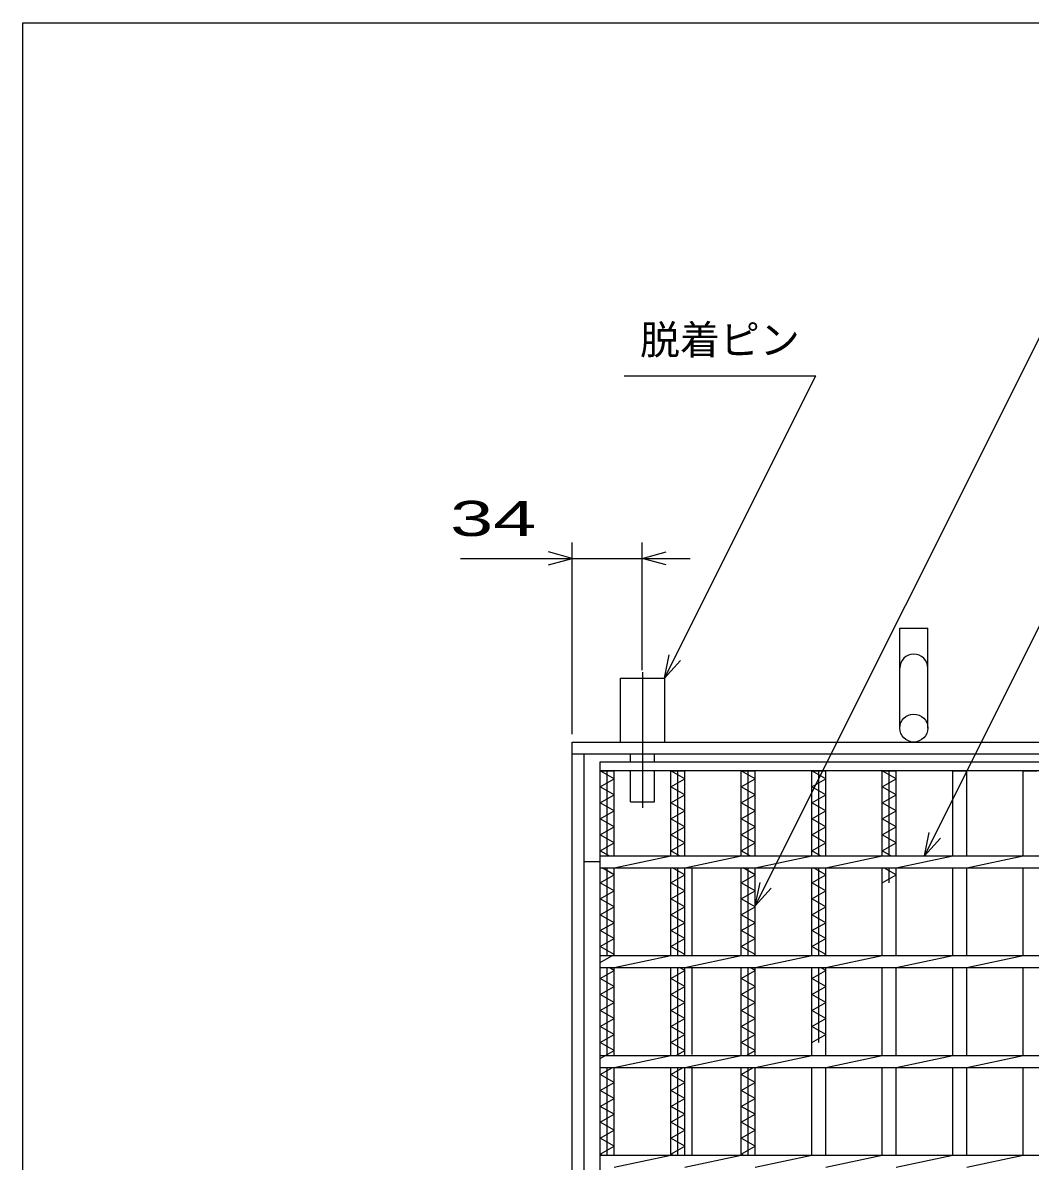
# Model space of a CAD drawing. Units: millimetres, scale not verified. Extents: x -1456 to 1389, y -1026 to 839.
# Drawn here: x -1379 to -875, y 268 to 839 of the extents above; entities that cross this region are included whole.
import ezdxf
from ezdxf.enums import TextEntityAlignment as Align

# ---------------------------------------------------------------- set-up
doc = ezdxf.new("R2010")
doc.units = ezdxf.units.MM
doc.header["$LTSCALE"] = 8
doc.linetypes.add('LONG_DASHED_DOTTED', pattern=[15.25, 12, -1.5, 0.25, -1.5])
for name, color, linetype, lineweight in [('0_2', 150, 'Continuous', 25), ('16', 3, 'Continuous', 25), ('19', 6, 'Continuous', 25), ('22', 4, 'Continuous', 25)]:
    doc.layers.add(name, color=color, linetype=linetype, lineweight=lineweight)
doc.styles.add('ベクトル', font='')
doc.styles.get('ベクトル').set_extended_font_data('ベクトル')

msp = doc.modelspace()

# ---------------------------------------------------------------- linework, layer by layer
at = {"layer": '0_2'}
for p, q in [((-1379.2, -921.2), (-1379.2, 838.8)), ((-1379.2, 838.8), (1388.8, 838.8))]:
    msp.add_line(p, q, dxfattribs=at)
at = {"layer": '16'}
for p, q in [((-1090, 468.5), (-377, 468.5)), ((-1090, 464), (-1090, 468.5)), ((-377, 464), (-1090, 464)), ((-1090, -227), (-1090, 464)), ((-1090, 464), (-1083, 464)), ((-1083, 460), (-1090, 464)), ((-1086.5, 421.5), (-1086.5, 464)), ((-1083, 421.5), (-1083, 464)), ((-1054.7, 421.5), (-1054.7, 464)), ((-1054.7, 464), (-1047.7, 464)), ((-1047.7, 460), (-1054.7, 464)), ((-1051.2, 421.5), (-1051.2, 464)), ((-1047.7, 421.5), (-1047.7, 464)), ((-1019.4, 421.5), (-1019.4, 464)), ((-1019.4, 464), (-1012.4, 464)), ((-1012.4, 460), (-1019.4, 464)), ((-1015.9, 421.5), (-1015.9, 464)), ((-1012.4, 421.5), (-1012.4, 464)), ((-984.1, 421.5), (-984.1, 464)), ((-984.1, 464), (-977.1, 464)), ((-977.1, 460), (-984.1, 464)), ((-980.6, 421.5), (-980.6, 464)), ((-977.1, 421.5), (-977.1, 464)), ((-948.8, 421.5), (-948.8, 464)), ((-948.8, 464), (-941.8, 464)), ((-941.8, 460), (-948.8, 464)), ((-945.3, 421.5), (-945.3, 464)), ((-941.8, 421.5), (-941.8, 464)), ((-913.5, 421.5), (-913.5, 464)), ((-913.5, 464), (-906.5, 464)), ((-906.5, 421.5), (-906.5, 464)), ((-878.2, 421.5), (-878.2, 464)), ((-878.2, 464), (-871.2, 464)), ((-1090, 456), (-1083, 460)), ((-1054.7, 456), (-1047.7, 460)), ((-1019.4, 456), (-1012.4, 460)), ((-984.1, 456), (-977.1, 460)), ((-948.8, 456), (-941.8, 460)), ((-1083, 452), (-1090, 456)), ((-1090, 448), (-1083, 452)), ((-1047.7, 452), (-1054.7, 456)), ((-1054.7, 448), (-1047.7, 452)), ((-1012.4, 452), (-1019.4, 456)), ((-1019.4, 448), (-1012.4, 452)), ((-977.1, 452), (-984.1, 456)), ((-984.1, 448), (-977.1, 452)), ((-941.8, 452), (-948.8, 456)), ((-948.8, 448), (-941.8, 452)), ((-1083, 444), (-1090, 448)), ((-1047.7, 444), (-1054.7, 448)), ((-1012.4, 444), (-1019.4, 448)), ((-977.1, 444), (-984.1, 448)), ((-941.8, 444), (-948.8, 448)), ((-1090, 440), (-1083, 444)), ((-1083, 436), (-1090, 440)), ((-1054.7, 440), (-1047.7, 444)), ((-1047.7, 436), (-1054.7, 440)), ((-1019.4, 440), (-1012.4, 444)), ((-1012.4, 436), (-1019.4, 440)), ((-984.1, 440), (-977.1, 444)), ((-977.1, 436), (-984.1, 440)), ((-948.8, 440), (-941.8, 444)), ((-941.8, 436), (-948.8, 440)), ((-1090, 432), (-1083, 436)), ((-1054.7, 432), (-1047.7, 436)), ((-1019.4, 432), (-1012.4, 436)), ((-984.1, 432), (-977.1, 436)), ((-948.8, 432), (-941.8, 436)), ((-1083, 428), (-1090, 432)), ((-1090, 424), (-1083, 428)), ((-1047.7, 428), (-1054.7, 432)), ((-1054.7, 424), (-1047.7, 428)), ((-1012.4, 428), (-1019.4, 432)), ((-1019.4, 424), (-1012.4, 428)), ((-977.1, 428), (-984.1, 432)), ((-984.1, 424), (-977.1, 428)), ((-941.8, 428), (-948.8, 432)), ((-948.8, 424), (-941.8, 428)), ((-1085.625, 421.5), (-1090, 424)), ((-1050.325, 421.5), (-1054.7, 424)), ((-1015.025, 421.5), (-1019.4, 424)), ((-979.725, 421.5), (-984.1, 424)), ((-944.425, 421.5), (-948.8, 424)), ((-1090, 421.5), (-377, 421.5)), ((-1090, 415.5), (-1090, 421.5)), ((-1083, 415.5), (-1054.7, 421.5)), ((-1047.7, 415.5), (-1019.4, 421.5)), ((-1012.4, 415.5), (-984.1, 421.5)), ((-977.1, 415.5), (-948.8, 421.5)), ((-941.8, 415.5), (-913.5, 421.5)), ((-906.5, 415.5), (-878.2, 421.5)), ((-1090, 415.5), (-377, 415.5)), ((-1090, 408), (-1083, 412)), ((-1083, 412), (-1089.125, 415.5)), ((-1086.5, 371.5), (-1086.5, 415.5)), ((-1083, 371.5), (-1083, 415.5)), ((-1054.7, 371.5), (-1054.7, 415.5)), ((-1054.7, 408), (-1047.7, 412)), ((-1047.7, 412), (-1053.825, 415.5)), ((-1051.2, 371.5), (-1051.2, 415.5)), ((-1047.7, 371.5), (-1047.7, 415.5)), ((-1019.4, 371.5), (-1019.4, 415.5)), ((-1019.4, 408), (-1012.4, 412)), ((-1012.4, 412), (-1018.525, 415.5)), ((-1015.9, 371.5), (-1015.9, 415.5)), ((-1012.4, 371.5), (-1012.4, 415.5)), ((-984.1, 371.5), (-984.1, 415.5)), ((-984.1, 408), (-977.1, 412)), ((-977.1, 412), (-983.225, 415.5)), ((-980.6, 371.5), (-980.6, 415.5)), ((-977.1, 371.5), (-977.1, 415.5)), ((-948.8, 371.5), (-948.8, 415.5)), ((-948.8, 408), (-941.8, 412)), ((-941.8, 412), (-947.925, 415.5)), ((-945.3, 408), (-945.3, 415.5)), ((-941.8, 371.5), (-941.8, 415.5)), ((-913.5, 371.5), (-913.5, 415.5)), ((-906.5, 371.5), (-906.5, 415.5)), ((-878.2, 371.5), (-878.2, 415.5)), ((-1083, 404), (-1090, 408)), ((-1047.7, 404), (-1054.7, 408)), ((-1012.4, 404), (-1019.4, 408)), ((-977.1, 404), (-984.1, 408)), ((-1090, 400), (-1083, 404)), ((-1083, 396), (-1090, 400)), ((-1054.7, 400), (-1047.7, 404)), ((-1047.7, 396), (-1054.7, 400)), ((-1019.4, 400), (-1012.4, 404)), ((-1012.4, 396), (-1019.4, 400)), ((-984.1, 400), (-977.1, 404)), ((-977.1, 396), (-984.1, 400)), ((-1090, 392), (-1083, 396)), ((-1054.7, 392), (-1047.7, 396)), ((-1019.4, 392), (-1012.4, 396)), ((-984.1, 392), (-977.1, 396)), ((-1083, 388), (-1090, 392)), ((-1090, 384), (-1083, 388)), ((-1047.7, 388), (-1054.7, 392)), ((-1054.7, 384), (-1047.7, 388)), ((-1012.4, 388), (-1019.4, 392)), ((-1019.4, 384), (-1012.4, 388)), ((-977.1, 388), (-984.1, 392)), ((-984.1, 384), (-977.1, 388)), ((-1083, 380), (-1090, 384)), ((-1047.7, 380), (-1054.7, 384)), ((-1012.4, 380), (-1019.4, 384)), ((-977.1, 380), (-984.1, 384)), ((-1090, 376), (-1083, 380)), ((-1054.7, 376), (-1047.7, 380)), ((-1019.4, 376), (-1012.4, 380)), ((-984.1, 376), (-977.1, 380)), ((-1083, 372), (-1090, 376)), ((-1090, 368), (-1083, 372)), ((-1090, 371.5), (-377, 371.5)), ((-1090, 365.5), (-1090, 371.5)), ((-1083, 365.5), (-1054.7, 371.5)), ((-1047.7, 372), (-1054.7, 376)), ((-1048.575, 371.5), (-1047.7, 372)), ((-1047.7, 365.5), (-1019.4, 371.5)), ((-1012.4, 372), (-1019.4, 376)), ((-1013.275, 371.5), (-1012.4, 372)), ((-1012.4, 365.5), (-984.1, 371.5)), ((-977.1, 372), (-984.1, 376)), ((-977.975, 371.5), (-977.1, 372)), ((-977.1, 365.5), (-948.8, 371.5)), ((-941.8, 365.5), (-913.5, 371.5)), ((-906.5, 365.5), (-878.2, 371.5)), ((-1090, 365.5), (-377, 365.5)), ((-1086.5, 321.5), (-1086.5, 365.5)), ((-1083, 364), (-1085.625, 365.5)), ((-1083, 321.5), (-1083, 365.5)), ((-1054.7, 321.5), (-1054.7, 365.5)), ((-1051.2, 321.5), (-1051.2, 365.5)), ((-1047.7, 364), (-1050.325, 365.5)), ((-1047.7, 321.5), (-1047.7, 365.5)), ((-1019.4, 321.5), (-1019.4, 365.5)), ((-1015.9, 321.5), (-1015.9, 365.5)), ((-1012.4, 364), (-1015.025, 365.5)), ((-1012.4, 321.5), (-1012.4, 365.5)), ((-984.1, 321.5), (-984.1, 365.5)), ((-980.6, 328), (-980.6, 365.5)), ((-977.1, 364), (-979.725, 365.5)), ((-977.1, 321.5), (-977.1, 365.5)), ((-948.8, 321.5), (-948.8, 365.5)), ((-941.8, 321.5), (-941.8, 365.5)), ((-913.5, 321.5), (-913.5, 365.5)), ((-906.5, 321.5), (-906.5, 365.5)), ((-878.2, 321.5), (-878.2, 365.5)), ((-1090, 360), (-1083, 364)), ((-1083, 356), (-1090, 360)), ((-1054.7, 360), (-1047.7, 364)), ((-1047.7, 356), (-1054.7, 360)), ((-1019.4, 360), (-1012.4, 364)), ((-1012.4, 356), (-1019.4, 360)), ((-984.1, 360), (-977.1, 364)), ((-977.1, 356), (-984.1, 360)), ((-1090, 352), (-1083, 356)), ((-1054.7, 352), (-1047.7, 356)), ((-1019.4, 352), (-1012.4, 356)), ((-984.1, 352), (-977.1, 356)), ((-1083, 348), (-1090, 352)), ((-1090, 344), (-1083, 348)), ((-1047.7, 348), (-1054.7, 352)), ((-1054.7, 344), (-1047.7, 348)), ((-1012.4, 348), (-1019.4, 352)), ((-1019.4, 344), (-1012.4, 348)), ((-977.1, 348), (-984.1, 352)), ((-984.1, 344), (-977.1, 348)), ((-1083, 340), (-1090, 344)), ((-1047.7, 340), (-1054.7, 344)), ((-1012.4, 340), (-1019.4, 344)), ((-977.1, 340), (-984.1, 344)), ((-1090, 336), (-1083, 340)), ((-1054.7, 336), (-1047.7, 340)), ((-1019.4, 336), (-1012.4, 340)), ((-984.1, 336), (-977.1, 340)), ((-1083, 332), (-1090, 336)), ((-1090, 328), (-1083, 332)), ((-1047.7, 332), (-1054.7, 336)), ((-1054.7, 328), (-1047.7, 332)), ((-1012.4, 332), (-1019.4, 336)), ((-1019.4, 328), (-1012.4, 332)), ((-977.1, 332), (-984.1, 336)), ((-984.1, 328), (-977.1, 332)), ((-1083, 324), (-1090, 328)), ((-1047.7, 324), (-1054.7, 328)), ((-1012.4, 324), (-1019.4, 328)), ((-1090, 320), (-1083, 324)), ((-1090, 321.5), (-377, 321.5)), ((-1090, 315.5), (-1090, 321.5)), ((-1083, 315.5), (-1054.7, 321.5)), ((-1052.075, 321.5), (-1047.7, 324)), ((-1047.7, 315.5), (-1019.4, 321.5)), ((-1016.775, 321.5), (-1012.4, 324)), ((-1012.4, 315.5), (-984.1, 321.5)), ((-977.1, 315.5), (-948.8, 321.5)), ((-941.8, 315.5), (-913.5, 321.5)), ((-906.5, 315.5), (-878.2, 321.5)), ((-1090, 315.5), (-377, 315.5)), ((-1090, 312), (-1083.875, 315.5)), ((-1086.5, 271.5), (-1086.5, 315.5)), ((-1083, 271.5), (-1083, 315.5)), ((-1054.7, 271.5), (-1054.7, 315.5)), ((-1054.7, 312), (-1048.575, 315.5)), ((-1051.2, 271.5), (-1051.2, 315.5)), ((-1047.7, 271.5), (-1047.7, 315.5)), ((-1019.4, 271.5), (-1019.4, 315.5)), ((-1019.4, 312), (-1013.275, 315.5)), ((-1015.9, 271.5), (-1015.9, 315.5)), ((-1012.4, 271.5), (-1012.4, 315.5)), ((-984.1, 271.5), (-984.1, 315.5)), ((-977.1, 271.5), (-977.1, 315.5)), ((-948.8, 271.5), (-948.8, 315.5)), ((-941.8, 271.5), (-941.8, 315.5)), ((-913.5, 271.5), (-913.5, 315.5)), ((-906.5, 271.5), (-906.5, 315.5)), ((-878.2, 271.5), (-878.2, 315.5)), ((-1083, 308), (-1090, 312)), ((-1090, 304), (-1083, 308)), ((-1047.7, 308), (-1054.7, 312)), ((-1054.7, 304), (-1047.7, 308)), ((-1012.4, 308), (-1019.4, 312)), ((-1019.4, 304), (-1012.4, 308)), ((-1083, 300), (-1090, 304)), ((-1047.7, 300), (-1054.7, 304)), ((-1012.4, 300), (-1019.4, 304)), ((-1090, 296), (-1083, 300)), ((-1054.7, 296), (-1047.7, 300)), ((-1019.4, 296), (-1012.4, 300)), ((-1083, 292), (-1090, 296)), ((-1090, 288), (-1083, 292)), ((-1047.7, 292), (-1054.7, 296)), ((-1054.7, 288), (-1047.7, 292)), ((-1012.4, 292), (-1019.4, 296)), ((-1019.4, 288), (-1012.4, 292)), ((-1083, 284), (-1090, 288)), ((-1047.7, 284), (-1054.7, 288)), ((-1012.4, 284), (-1019.4, 288)), ((-1090, 280), (-1083, 284)), ((-1083, 276), (-1090, 280)), ((-1054.7, 280), (-1047.7, 284)), ((-1047.7, 276), (-1054.7, 280)), ((-1019.4, 280), (-1012.4, 284)), ((-1012.4, 276), (-1019.4, 280)), ((-1090, 272), (-1083, 276)), ((-1054.7, 272), (-1047.7, 276)), ((-1019.4, 272), (-1012.4, 276)), ((-1089.125, 271.5), (-1090, 272)), ((-1090, 271.5), (-377, 271.5)), ((-1090, 265.5), (-1090, 271.5)), ((-1083, 265.5), (-1054.7, 271.5)), ((-1053.825, 271.5), (-1054.7, 272)), ((-1047.7, 265.5), (-1019.4, 271.5)), ((-1018.525, 271.5), (-1019.4, 272)), ((-1012.4, 265.5), (-984.1, 271.5)), ((-977.1, 265.5), (-948.8, 271.5)), ((-941.8, 265.5), (-913.5, 271.5)), ((-906.5, 265.5), (-878.2, 271.5))]:
    msp.add_line(p, q, dxfattribs=at)
at = {"layer": '19'}
for p, q in [((-940, 485.5), (-940, 535.5)), ((-940, 535.5), (-926, 535.5)), ((-926, 485.5), (-926, 535.5)), ((-1079.85, 478.5), (-1079.85, 510.5)), ((-1079.85, 510.5), (-1057.85, 510.5)), ((-1057.85, 510.5), (-1057.85, 478.5)), ((-1104, 478.5), (-363, 478.5)), ((-1104, -241.5), (-1104, 478.5)), ((-1104, 472.5), (-363, 472.5)), ((-1098, -235.5), (-1098, 472.5)), ((-1074.85, 468.5), (-1074.85, 472.5)), ((-1062.85, 468.5), (-1062.85, 472.5)), ((-1074.85, 448.5), (-1074.85, 464)), ((-1062.85, 448.5), (-1062.85, 464)), ((-1074.85, 448.5), (-1062.85, 448.5)), ((-1090, 418.5), (-1098, 418.5)), ((-1044, 371.5), (-1044, 415)), ((-1044, 322), (-1044, 365.5)), ((-1044, 271.5), (-1044, 315))]:
    msp.add_line(p, q, dxfattribs=at)
at = {"layer": '19', "linetype": 'LONG_DASHED_DOTTED'}
msp.add_line((-1068.85, 513.5), (-1068.85, 445.5), dxfattribs=at)
at = {"layer": '19'}
msp.add_circle((-933, 485.5), 7, dxfattribs=at)
msp.add_arc((-933, 515.5), 7, 0, 180, dxfattribs=at)
at = {"layer": '22'}
for p, q in [((-1012.4, 396.5), (-860.15, 701)), ((-1078.1, 662), (-982.1, 662)), ((-1057.85, 510.5), (-982.1, 662)), ((-927.65, 421.5), (-806.4, 664)), ((-1104, 482.5), (-1104, 578.5)), ((-1069, 514.504), (-1069, 578.5)), ((-1160, 570.5), (-1104, 570.5)), ((-1104, 570.5), (-1116, 573.7)), ((-1116, 567.3), (-1104, 570.5)), ((-1104, 570.5), (-1069, 570.5)), ((-1069, 570.5), (-1057, 573.7)), ((-1057, 567.3), (-1069, 570.5)), ((-1069, 570.5), (-1045, 570.5)), ((-1057.85, 510.5), (-1055.45, 522.18)), ((-1057.85, 510.5), (-1049.85, 519.3)), ((-927.65, 421.5), (-925.25, 433.18)), ((-927.65, 421.5), (-919.65, 430.3)), ((-1012.4, 396.5), (-1010, 408.18)), ((-1012.4, 396.5), (-1004.4, 405.3))]:
    msp.add_line(p, q, dxfattribs=at)

# ---------------------------------------------------------------- texts
at = {"layer": '22', "color": 2, "style": 'ベクトル'}
msp.add_text('脱着ピン', height=14.66, dxfattribs=at).set_placement((-1070.1, 680), align=Align.MIDDLE_LEFT)
at = {"layer": '22', "color": 2, "style": 'ベクトル', "width": 1.65}
msp.add_text(' 34 ', height=17.6, dxfattribs=at).set_placement((-1176, 590.5), align=Align.MIDDLE_LEFT)

doc.saveas('drawing.dxf')
